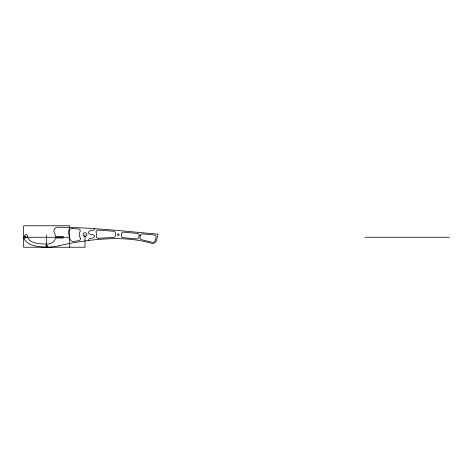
<?xml version="1.0" encoding="UTF-8"?>
<svg xmlns="http://www.w3.org/2000/svg" width="473" height="473" viewBox="0 0 473 473"><rect width="100%" height="100%" fill="white"/><g stroke="black" fill="none" stroke-linecap="round" stroke-linejoin="round"><path stroke-width="0.71" d="M94.582 228.654L94.08 229.707L92.643 230.434A4.73 4.73 0 0 1 91.52 230.57A4.624 4.624 0 0 0 90.107 230.783L88.498 232.137A1.218 1.218 0 0 0 88.498 232.834L89.137 233.697L90.39 234.271A4.724 4.724 0 0 0 91.52 234.401A4.624 4.624 0 0 1 92.927 234.614L94.535 235.974A1.218 1.218 0 0 1 94.535 236.671L93.896 237.529L92.649 238.102A4.724 4.724 0 0 1 91.52 238.238A4.624 4.624 0 0 0 90.107 238.451L88.948 239.107L88.451 240.154A1.218 1.218 0 0 0 88.486 240.455C109.44 237.954 131.151 237.345 151.602 243.323A3.837 3.837 0 0 0 156.415 240.627L158.1 234.182C124.689 231.214 91.271 227.383 57.688 227.206A3.837 3.837 0 0 0 54.336 232.929A8.821 8.821 0 0 1 55.442 236.5L63.146 236.5L63.146 238.031L55.442 238.031C55.034 241.242 51.947 243.353 48.967 243.932A11.429 11.429 0 0 1 46.656 244.169C40.311 243.595 30.414 244.127 27.487 237.269C28.209 234.638 25.767 233.573 24.3 235.832C23.668 236.476 25.471 236.997 25.95 236.5L25.95 238.031C25.152 238.108 23.81 237.742 23.816 238.416C27.73 246.149 38.23 246.693 45.887 247.231L45.887 245.7L47.424 245.7L47.424 247.231M59.675 245.487L73.084 242.785L88.486 240.455M23.65 237.269L69.626 237.269M365.044 237.269L449.35 237.269M72.192 228.648L78.406 228.897A1.916 1.916 0 0 1 79.99 231.752A5.753 5.753 0 0 0 80.174 237.718A1.916 1.916 0 0 1 78.867 240.651L74.143 241.431A3.837 3.837 0 0 1 69.655 237.47L69.661 237.269A5.002 5.002 0 0 0 68.78 234.578A3.837 3.837 0 0 1 72.15 228.648M84.998 234.584L84.998 247.237L23.65 247.237L23.65 225.763L69.661 225.763L69.661 247.237M46.656 235.004L46.656 247.237M59.693 245.534A46.094 46.094 0 0 1 47.424 247.172M139.163 235.66L138.885 237.334A1.916 1.916 0 0 1 136.721 238.924L123.116 237.671A1.916 1.916 0 0 1 121.336 235.306A3.069 3.069 0 0 0 121.407 234.253A1.916 1.916 0 0 1 123.488 232.131L137.454 233.437A1.916 1.916 0 0 1 139.163 235.66M140.339 235.507L140.002 237.523A1.916 1.916 0 0 0 141.545 239.716L151.934 242.223A2.684 2.684 0 0 0 155.304 240.331L156.066 237.416A1.916 1.916 0 0 0 154.381 235.022L142.408 233.91A1.916 1.916 0 0 0 140.339 235.507M98.467 238.256L98.372 238.268A1.916 1.916 0 0 1 96.344 235.915A5.753 5.753 0 0 0 96.155 232.615A1.916 1.916 0 0 1 98.094 230.049L113.733 231.273A1.916 1.916 0 0 1 115.412 233.721A3.069 3.069 0 0 0 115.353 235.211A1.916 1.916 0 0 1 113.502 237.517L98.467 238.256M84.04 236.246A1.916 1.916 0 0 0 86.914 234.584A1.916 1.916 0 0 0 84.04 232.923A1.916 1.916 0 0 0 84.04 236.246M117.972 235.247A0.769 0.769 0 0 0 119.125 234.584A0.769 0.769 0 0 0 117.972 233.916A0.769 0.769 0 0 0 117.972 235.247"/></g></svg>
